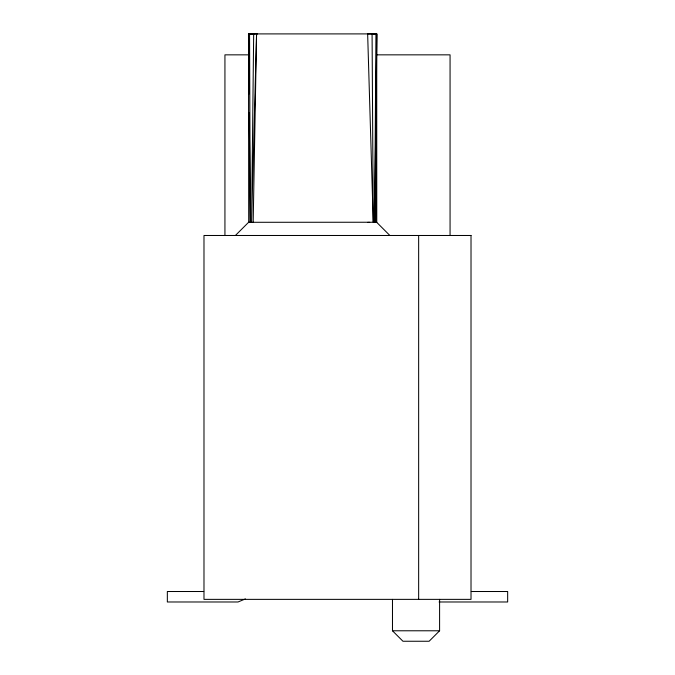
<?xml version="1.0" encoding="UTF-8"?>
<svg xmlns="http://www.w3.org/2000/svg" width="675" height="675" viewBox="0 0 675 675"><rect width="100%" height="100%" fill="white"/><g stroke="black" fill="none" stroke-linecap="round" stroke-linejoin="round"><path stroke-width="1.01" d="M375.705 222.278L376.709 33.893L367.647 33.902L373.25 222.244L376.768 222.387L389.855 235.482M248.712 222.362L248.493 33.902L376.768 33.902L374.65 222.235L375.941 33.809L372.077 33.792L373.25 222.244L249.311 222.294L248.493 222.387L235.406 235.482M253.184 222.278L256.567 33.893L257.614 33.902M439.594 599.366L439.594 630.779L429.123 641.25L402.95 641.25L392.479 630.779L392.479 599.366M245.422 598.911L238.022 601.982L167.341 601.982L167.341 591.511L203.715 591.511M367.647 222.387L369.723 222.362M248.493 54.844L224.935 54.844L224.935 235.482M376.768 54.844L450.065 54.844L450.065 235.482M471.285 591.511L507.659 591.511L507.659 601.982L439.062 601.982M392.479 630.779L439.594 630.779M376.709 33.893L376.768 222.387M249.058 93.876L248.493 33.902L256.567 33.893L251.581 222.235L253.673 33.809L249.556 33.792L250.273 222.244L249.244 112.818M418.652 235.482L418.652 599.366M471.015 235.482L203.985 235.482L203.985 599.366L471.015 599.366L471.015 235.482"/></g></svg>
